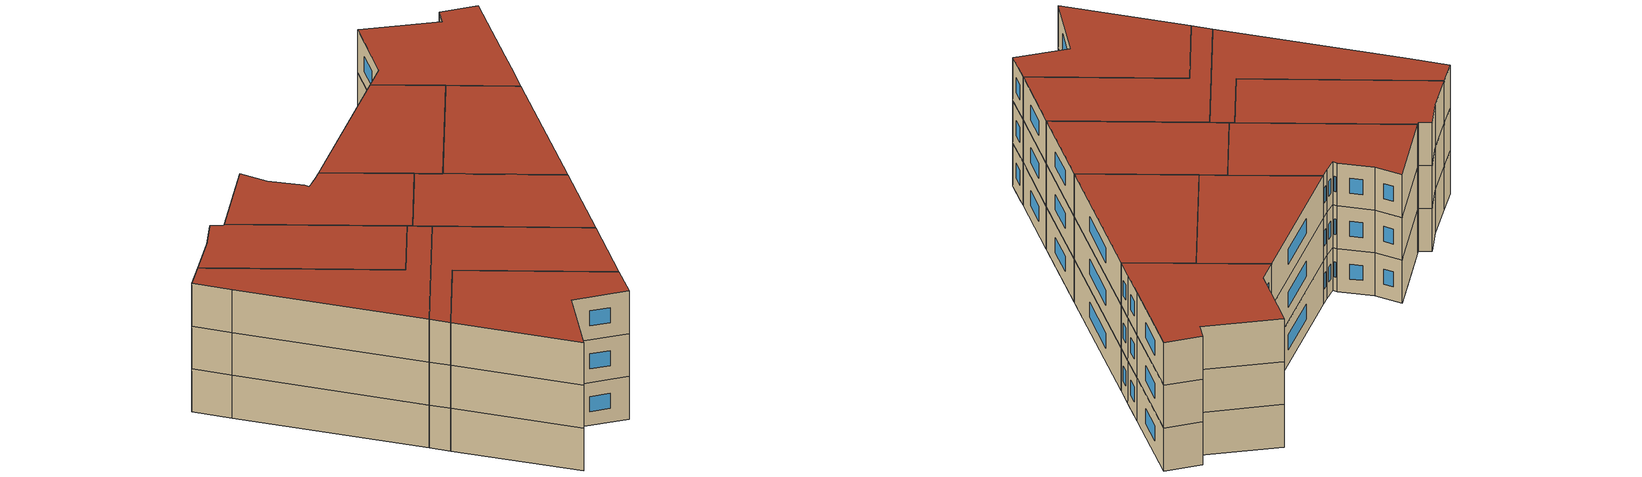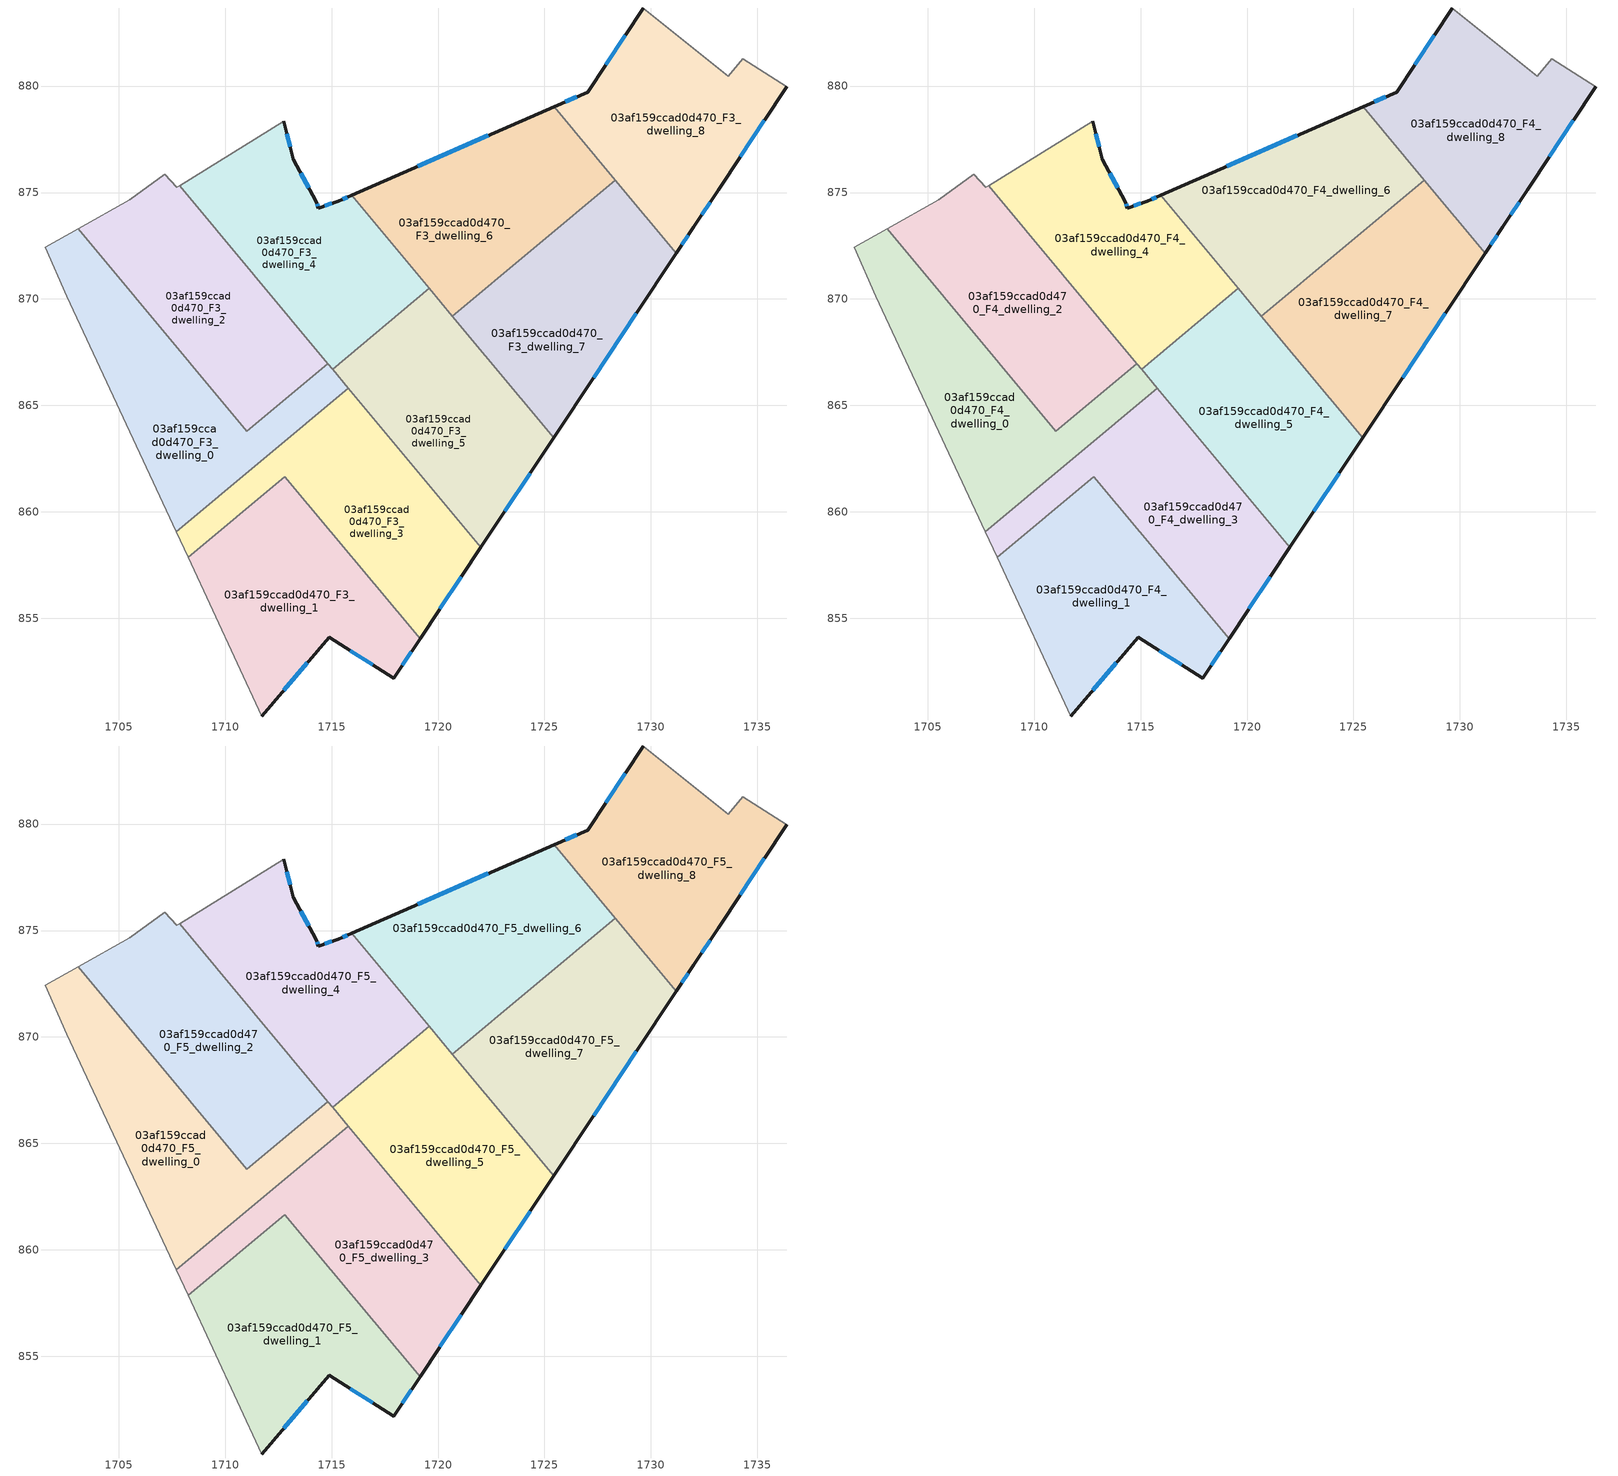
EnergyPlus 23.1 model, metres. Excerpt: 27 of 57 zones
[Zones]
03af159ccad0d470_F3_dwelling_0
 floor to 03af159ccad0d470_F2_dwelling_0 (EU_floor_Construction): 1714.07,866.26 1714.99,865.15 1707.7,859.07 1702.57,870.12 1701.55,872.42 1702.68,873.06 1710.69,863.45 z9
 floor to 03af159ccad0d470_F2_dwelling_2 (EU_floor_Construction): 1714.83,866.96 1714.84,866.95 1710.67,863.47 1702.68,873.06 1703.1,873.29 1711.03,863.78 z9
 floor to 03af159ccad0d470_F2_dwelling_5 (EU_floor_Construction): 1714.84,866.95 1715.79,865.81 1714.99,865.15 1714.07,866.26 1710.69,863.45 1710.67,863.47 z9
 wall adiabatic (EU_wall_Construction): 1703.1,873.29 1701.55,872.42 1702.57,870.12 1707.7,859.07 z9:12
 wall to 03af159ccad0d470_F3_dwelling_2 (EU_wall_Construction): 1714.83,866.96 1711.03,863.78 1703.1,873.29 z9:12
 wall to 03af159ccad0d470_F3_dwelling_3 (EU_wall_Construction): 1707.7,859.07 1715.79,865.81 z9:12
 wall to 03af159ccad0d470_F3_dwelling_5 (EU_wall_Construction): 1715.79,865.81 1715.04,866.7 z9:12
 wall to 03af159ccad0d470_F3_dwelling_4 (EU_wall_Construction): 1715.04,866.7 1714.83,866.96 z9:12
03af159ccad0d470_F3_dwelling_1
 floor to 03af159ccad0d470_F2_dwelling_1 (EU_floor_Construction): 1712.59,861.18 1718.88,853.63 1717.92,852.18 1714.88,854.11 1711.73,850.41 1708.36,857.66 z9
 floor to 03af159ccad0d470_F2_dwelling_3 (EU_floor_Construction): 1712.81,861.65 1719.16,854.04 1718.88,853.63 1712.59,861.18 1708.36,857.66 1708.27,857.87 z9
 wall outside (EU_wall_Construction): 1711.73,850.41 1714.88,854.11 1717.92,852.18 1719.16,854.04 z9:12
 wall to 03af159ccad0d470_F3_dwelling_3 (EU_wall_Construction): 1719.16,854.04 1712.81,861.65 1708.27,857.87 z9:12
 wall adiabatic (EU_wall_Construction): 1708.27,857.87 1711.73,850.41 z9:12
 window (EU_Window_Construction): 1718.32,852.78 1718.75,853.43 / 1715.87,853.48 1716.93,852.81 / 1712.76,851.61 1713.86,852.91 z9.98:11.02
03af159ccad0d470_F3_dwelling_2
 floor to 03af159ccad0d470_F2_dwelling_2 (EU_floor_Construction): 1706.48,875.36 1714.03,866.31 1714.82,866.97 1714.83,866.96 1711.03,863.78 1703.1,873.29 1705.51,874.66 z9
 floor to 03af159ccad0d470_F2_dwelling_4 (EU_floor_Construction): 1707.86,875.32 1714.82,866.97 1714.03,866.31 1706.48,875.36 1707.15,875.85 1707.72,875.24 z9
 wall adiabatic (EU_wall_Construction): 1707.86,875.32 1707.72,875.24 1707.15,875.85 1705.51,874.66 1703.1,873.29 z9:12
 wall to 03af159ccad0d470_F3_dwelling_4 (EU_wall_Construction): 1714.83,866.96 1707.86,875.32 z9:12
03af159ccad0d470_F3_dwelling_3
 floor to 03af159ccad0d470_F2_dwelling_3 (EU_floor_Construction): 1715.11,865.02 1721.42,857.45 1719.16,854.04 1712.81,861.65 1708.27,857.87 1707.78,858.91 z9
 floor to 03af159ccad0d470_F2_dwelling_0 (EU_floor_Construction): 1714.99,865.15 1715.11,865.02 1707.78,858.91 1707.7,859.07 z9
 floor to 03af159ccad0d470_F2_dwelling_5 (EU_floor_Construction): 1715.79,865.81 1722.02,858.34 1721.42,857.45 1714.99,865.15 z9
 wall outside (EU_wall_Construction): 1719.16,854.04 1722.02,858.34 z9:12
 wall adiabatic (EU_wall_Construction): 1707.7,859.07 1708.27,857.87 z9:12
 wall to 03af159ccad0d470_F3_dwelling_5 (EU_wall_Construction): 1722.02,858.34 1715.79,865.81 z9:12
 window (EU_Window_Construction): 1720.09,855.44 1721.09,856.94 z9.98:11.02
03af159ccad0d470_F3_dwelling_4
 floor to 03af159ccad0d470_F2_dwelling_4 (EU_floor_Construction): 1711.21,877.39 1717.82,869.47 1714.82,866.97 1707.86,875.32 z9
 floor to 03af159ccad0d470_F2_dwelling_6 (EU_floor_Construction): 1715.94,874.87 1719.59,870.5 1718.04,869.2 1711.21,877.39 1712.76,878.35 1713.2,876.56 1714.29,874.57 1714.37,874.27 1715.31,874.6 z9
 floor to 03af159ccad0d470_F2_dwelling_2 (EU_floor_Construction): 1717.82,869.47 1717.84,869.45 1714.84,866.95 1714.82,866.97 z9
 floor to 03af159ccad0d470_F2_dwelling_5 (EU_floor_Construction): 1717.84,869.45 1718.04,869.2 1715.05,866.7 1714.84,866.95 z9
 wall outside (EU_wall_Construction): 1715.94,874.87 1715.31,874.6 1714.37,874.27 1714.29,874.57 1713.2,876.56 1712.76,878.35 z9:12
 wall to 03af159ccad0d470_F3_dwelling_5 (EU_wall_Construction): 1715.05,866.7 1719.59,870.5 z9:12
 wall adiabatic (EU_wall_Construction): 1712.76,878.35 1707.86,875.32 z9:12
 wall to 03af159ccad0d470_F3_dwelling_6 (EU_wall_Construction): 1719.59,870.5 1715.94,874.87 z9:12
 window (EU_Window_Construction): 1713.06,877.14 1712.91,877.77 / 1713.94,875.22 1713.56,875.91 / 1714.35,874.37 1714.32,874.47 / 1715.01,874.49 1714.68,874.38 / 1715.74,874.78 1715.52,874.69 z9.98:11.02
03af159ccad0d470_F3_dwelling_5
 floor to 03af159ccad0d470_F2_dwelling_5 (EU_floor_Construction): 1718.04,869.2 1724.27,861.74 1722.02,858.34 1715.05,866.7 z9
 floor to 03af159ccad0d470_F2_dwelling_7 (EU_floor_Construction): 1720.49,869.42 1725.44,863.49 1724.27,861.74 1718.94,868.12 z9
 floor to 03af159ccad0d470_F2_dwelling_6 (EU_floor_Construction): 1719.59,870.5 1720.49,869.42 1718.94,868.12 1718.04,869.2 z9
 wall outside (EU_wall_Construction): 1722.02,858.34 1725.44,863.49 z9:12
 wall to 03af159ccad0d470_F3_dwelling_7 (EU_wall_Construction): 1725.44,863.49 1720.68,869.19 z9:12
 wall to 03af159ccad0d470_F3_dwelling_6 (EU_wall_Construction): 1720.68,869.2 1719.59,870.5 z9:12
 window (EU_Window_Construction): 1723.13,860.02 1724.32,861.82 z9.98:11.02
03af159ccad0d470_F3_dwelling_6
 floor to 03af159ccad0d470_F2_dwelling_8 (EU_floor_Construction): 1725.46,879.03 1728.34,875.58 1724.8,872.63 1721.07,877.11 z9
 floor to 03af159ccad0d470_F2_dwelling_7 (EU_floor_Construction): 1724.62,872.86 1724.8,872.63 1720.68,869.2 1720.49,869.42 z9
 floor adiabatic (EU_floor_Construction): 1721.07,877.11 1724.62,872.86 1720.49,869.42 1715.94,874.87 z9
 wall outside (EU_wall_Construction): 1725.46,879.03 1715.94,874.87 z9:12
 wall to 03af159ccad0d470_F3_dwelling_7 (EU_wall_Construction): 1720.68,869.2 1728.34,875.58 z9:12
 wall to 03af159ccad0d470_F3_dwelling_8 (EU_wall_Construction): 1728.34,875.58 1725.46,879.03 z9:12
 window (EU_Window_Construction): 1722.36,877.68 1719.04,876.23 z9.98:11.02
03af159ccad0d470_F3_dwelling_7
 floor to 03af159ccad0d470_F2_dwelling_7 (EU_floor_Construction): 1724.8,872.63 1728.54,868.16 1725.44,863.49 1720.68,869.2 z9
 floor to 03af159ccad0d470_F2_dwelling_8 (EU_floor_Construction): 1728.34,875.58 1731.19,872.16 1728.54,868.16 1724.8,872.63 z9
 wall outside (EU_wall_Construction): 1725.44,863.49 1731.19,872.16 z9:12
 wall to 03af159ccad0d470_F3_dwelling_8 (EU_wall_Construction): 1731.19,872.16 1728.34,875.58 z9:12
 window (EU_Window_Construction): 1727.31,866.31 1729.32,869.34 z9.98:11.02
03af159ccad0d470_F3_dwelling_8
 floor to 03af159ccad0d470_F2_dwelling_8 (EU_floor_Construction): 1726.1,879.31 1731.58,872.75 1731.19,872.16 1725.46,879.03 z9
 floor to 03af159ccad0d470_F2_dwelling_9 (EU_floor_Construction): 1734.32,881.28 1736.38,879.97 1733.16,875.11 1732.01,873.39 1731.58,872.75 1726.1,879.31 1727.03,879.72 1729.65,883.67 1733.63,880.46 z9
 wall outside (EU_wall_Construction): 1731.19,872.16 1732.01,873.39 1733.16,875.11 1736.38,879.97 / 1729.65,883.67 1727.03,879.72 1725.46,879.03 z9:12
 wall adiabatic (EU_wall_Construction): 1736.38,879.97 1734.32,881.28 1733.63,880.46 1729.65,883.67 z9:12
 window (EU_Window_Construction): 1734.21,876.69 1735.33,878.39 / 1732.39,873.95 1732.79,874.55 / 1731.46,872.56 1731.74,872.99 / 1726.52,879.49 1725.97,879.25 / 1728.8,882.38 1727.88,881 z9.98:11.02
03af159ccad0d470_F4_dwelling_0
 floor to 03af159ccad0d470_F3_dwelling_0 (EU_floor_Construction): 1714.83,866.96 1715.79,865.81 1707.7,859.07 1702.57,870.12 1701.55,872.42 1703.1,873.29 1711.03,863.78 z12
 wall adiabatic (EU_wall_Construction): 1703.1,873.29 1701.55,872.42 1702.57,870.12 1707.7,859.07 z12:15
 wall to 03af159ccad0d470_F4_dwelling_2 (EU_wall_Construction): 1714.83,866.96 1711.03,863.78 1703.1,873.29 z12:15
 wall to 03af159ccad0d470_F4_dwelling_3 (EU_wall_Construction): 1707.7,859.07 1715.79,865.81 z12:15
 wall to 03af159ccad0d470_F4_dwelling_5 (EU_wall_Construction): 1715.79,865.81 1715.04,866.7 z12:15
 wall to 03af159ccad0d470_F4_dwelling_4 (EU_wall_Construction): 1715.04,866.7 1714.83,866.96 z12:15
03af159ccad0d470_F4_dwelling_1
 floor to 03af159ccad0d470_F3_dwelling_1 (EU_floor_Construction): 1712.81,861.65 1719.16,854.04 1717.92,852.18 1714.88,854.11 1711.73,850.41 1708.27,857.87 z12
 wall outside (EU_wall_Construction): 1711.73,850.41 1714.88,854.11 1717.92,852.18 1719.16,854.04 z12:15
 wall to 03af159ccad0d470_F4_dwelling_3 (EU_wall_Construction): 1719.16,854.04 1712.81,861.65 1708.27,857.87 z12:15
 wall adiabatic (EU_wall_Construction): 1708.27,857.87 1711.73,850.41 z12:15
 window (EU_Window_Construction): 1718.32,852.78 1718.75,853.43 / 1715.87,853.48 1716.93,852.81 / 1712.76,851.61 1713.86,852.91 z12.98:14.02
03af159ccad0d470_F4_dwelling_2
 floor to 03af159ccad0d470_F3_dwelling_2 (EU_floor_Construction): 1707.86,875.32 1714.83,866.96 1711.03,863.78 1703.1,873.29 1705.51,874.66 1707.15,875.85 1707.72,875.24 z12
 wall adiabatic (EU_wall_Construction): 1707.86,875.32 1707.72,875.24 1707.15,875.85 1705.51,874.66 1703.1,873.29 z12:15
 wall to 03af159ccad0d470_F4_dwelling_4 (EU_wall_Construction): 1714.83,866.96 1707.86,875.32 z12:15
03af159ccad0d470_F4_dwelling_3
 floor to 03af159ccad0d470_F3_dwelling_3 (EU_floor_Construction): 1715.79,865.81 1722.02,858.34 1719.16,854.04 1712.81,861.65 1708.27,857.87 1707.7,859.07 z12
 wall outside (EU_wall_Construction): 1719.16,854.04 1722.02,858.34 z12:15
 wall adiabatic (EU_wall_Construction): 1707.7,859.07 1708.27,857.87 z12:15
 wall to 03af159ccad0d470_F4_dwelling_5 (EU_wall_Construction): 1722.02,858.34 1715.79,865.81 z12:15
 window (EU_Window_Construction): 1720.09,855.44 1721.09,856.94 z12.98:14.02
03af159ccad0d470_F4_dwelling_4
 floor to 03af159ccad0d470_F3_dwelling_4 (EU_floor_Construction): 1715.94,874.87 1719.59,870.5 1715.05,866.7 1707.86,875.32 1712.76,878.35 1713.2,876.56 1714.29,874.57 1714.37,874.27 1715.31,874.6 z12
 wall outside (EU_wall_Construction): 1715.94,874.87 1715.31,874.6 1714.37,874.27 1714.29,874.57 1713.2,876.56 1712.76,878.35 z12:15
 wall to 03af159ccad0d470_F4_dwelling_5 (EU_wall_Construction): 1715.05,866.7 1719.59,870.5 z12:15
 wall adiabatic (EU_wall_Construction): 1712.76,878.35 1707.86,875.32 z12:15
 wall to 03af159ccad0d470_F4_dwelling_6 (EU_wall_Construction): 1719.59,870.5 1715.94,874.87 z12:15
 window (EU_Window_Construction): 1713.06,877.14 1712.91,877.77 / 1713.94,875.22 1713.56,875.91 / 1714.35,874.37 1714.32,874.47 / 1715.01,874.49 1714.68,874.38 / 1715.74,874.78 1715.52,874.69 z12.98:14.02
03af159ccad0d470_F4_dwelling_5
 floor to 03af159ccad0d470_F3_dwelling_5 (EU_floor_Construction): 1719.59,870.5 1725.44,863.49 1722.02,858.34 1715.05,866.7 z12
 wall outside (EU_wall_Construction): 1722.02,858.34 1725.44,863.49 z12:15
 wall to 03af159ccad0d470_F4_dwelling_7 (EU_wall_Construction): 1725.44,863.49 1720.68,869.19 z12:15
 wall to 03af159ccad0d470_F4_dwelling_6 (EU_wall_Construction): 1720.68,869.2 1719.59,870.5 z12:15
 window (EU_Window_Construction): 1723.13,860.02 1724.32,861.82 z12.98:14.02
03af159ccad0d470_F4_dwelling_6
 floor to 03af159ccad0d470_F3_dwelling_6 (EU_floor_Construction): 1725.46,879.03 1728.34,875.58 1720.68,869.2 1715.94,874.87 z12
 wall outside (EU_wall_Construction): 1725.46,879.03 1715.94,874.87 z12:15
 wall to 03af159ccad0d470_F4_dwelling_7 (EU_wall_Construction): 1720.68,869.2 1728.34,875.58 z12:15
 wall to 03af159ccad0d470_F4_dwelling_8 (EU_wall_Construction): 1728.34,875.58 1725.46,879.03 z12:15
 window (EU_Window_Construction): 1722.36,877.68 1719.04,876.23 z12.98:14.02
03af159ccad0d470_F4_dwelling_7
 floor to 03af159ccad0d470_F3_dwelling_7 (EU_floor_Construction): 1728.34,875.58 1731.19,872.16 1725.44,863.49 1720.68,869.2 z12
 wall outside (EU_wall_Construction): 1725.44,863.49 1731.19,872.16 z12:15
 wall to 03af159ccad0d470_F4_dwelling_8 (EU_wall_Construction): 1731.19,872.16 1728.34,875.58 z12:15
 window (EU_Window_Construction): 1727.31,866.31 1729.32,869.34 z12.98:14.02
03af159ccad0d470_F4_dwelling_8
 floor to 03af159ccad0d470_F3_dwelling_8 (EU_floor_Construction): 1734.32,881.28 1736.38,879.97 1733.16,875.11 1732.01,873.39 1731.19,872.16 1725.46,879.03 1727.03,879.72 1729.65,883.67 1733.63,880.46 z12
 wall outside (EU_wall_Construction): 1731.19,872.16 1732.01,873.39 1733.16,875.11 1736.38,879.97 / 1729.65,883.67 1727.03,879.72 1725.46,879.03 z12:15
 wall adiabatic (EU_wall_Construction): 1736.38,879.97 1734.32,881.28 1733.63,880.46 1729.65,883.67 z12:15
 window (EU_Window_Construction): 1734.21,876.69 1735.33,878.39 / 1732.39,873.95 1732.79,874.55 / 1731.46,872.56 1731.74,872.99 / 1726.52,879.49 1725.97,879.25 / 1728.8,882.38 1727.88,881 z12.98:14.02
03af159ccad0d470_F5_dwelling_0
 floor to 03af159ccad0d470_F4_dwelling_0 (EU_floor_Construction): 1714.83,866.96 1715.79,865.81 1707.7,859.07 1702.57,870.12 1701.55,872.42 1703.1,873.29 1711.03,863.78 z15
 wall adiabatic (EU_wall_Construction): 1703.1,873.29 1701.55,872.42 1702.57,870.12 1707.7,859.07 z15:18
 wall to 03af159ccad0d470_F5_dwelling_2 (EU_wall_Construction): 1714.83,866.96 1711.03,863.78 1703.1,873.29 z15:18
 wall to 03af159ccad0d470_F5_dwelling_3 (EU_wall_Construction): 1707.7,859.07 1715.79,865.81 z15:18
 wall to 03af159ccad0d470_F5_dwelling_5 (EU_wall_Construction): 1715.79,865.81 1715.04,866.7 z15:18
 wall to 03af159ccad0d470_F5_dwelling_4 (EU_wall_Construction): 1715.04,866.7 1714.83,866.96 z15:18
 roof outside (EU_roof_Construction): 1711.03,863.78 1703.1,873.29 1701.55,872.42 1702.57,870.12 1707.7,859.07 1715.79,865.81 1714.83,866.96 z18
03af159ccad0d470_F5_dwelling_1
 floor to 03af159ccad0d470_F4_dwelling_1 (EU_floor_Construction): 1712.81,861.65 1719.16,854.04 1717.92,852.18 1714.88,854.11 1711.73,850.41 1708.27,857.87 z15
 wall outside (EU_wall_Construction): 1711.73,850.41 1714.88,854.11 1717.92,852.18 1719.16,854.04 z15:18
 wall to 03af159ccad0d470_F5_dwelling_3 (EU_wall_Construction): 1719.16,854.04 1712.81,861.65 1708.27,857.87 z15:18
 wall adiabatic (EU_wall_Construction): 1708.27,857.87 1711.73,850.41 z15:18
 window (EU_Window_Construction): 1718.32,852.78 1718.75,853.43 / 1715.87,853.48 1716.93,852.81 / 1712.76,851.61 1713.86,852.91 z15.98:17.02
 roof outside (EU_roof_Construction): 1717.92,852.18 1719.16,854.04 1712.81,861.65 1708.27,857.87 1711.73,850.41 1714.88,854.11 z18
03af159ccad0d470_F5_dwelling_2
 floor to 03af159ccad0d470_F4_dwelling_2 (EU_floor_Construction): 1707.86,875.32 1714.83,866.96 1711.03,863.78 1703.1,873.29 1705.51,874.66 1707.15,875.85 1707.72,875.24 z15
 wall adiabatic (EU_wall_Construction): 1707.86,875.32 1707.72,875.24 1707.15,875.85 1705.51,874.66 1703.1,873.29 z15:18
 wall to 03af159ccad0d470_F5_dwelling_4 (EU_wall_Construction): 1714.83,866.96 1707.86,875.32 z15:18
 roof outside (EU_roof_Construction): 1714.83,866.96 1707.86,875.32 1707.72,875.24 1707.15,875.85 1705.51,874.66 1703.1,873.29 1711.03,863.78 z18
03af159ccad0d470_F5_dwelling_3
 floor to 03af159ccad0d470_F4_dwelling_3 (EU_floor_Construction): 1715.79,865.81 1722.02,858.34 1719.16,854.04 1712.81,861.65 1708.27,857.87 1707.7,859.07 z15
 wall outside (EU_wall_Construction): 1719.16,854.04 1722.02,858.34 z15:18
 wall adiabatic (EU_wall_Construction): 1707.7,859.07 1708.27,857.87 z15:18
 wall to 03af159ccad0d470_F5_dwelling_5 (EU_wall_Construction): 1722.02,858.34 1715.79,865.81 z15:18
 window (EU_Window_Construction): 1720.09,855.44 1721.09,856.94 z15.98:17.02
 roof outside (EU_roof_Construction): 1719.16,854.04 1722.02,858.34 1715.79,865.81 1707.7,859.07 1708.27,857.87 1712.81,861.65 z18
03af159ccad0d470_F5_dwelling_4
 floor to 03af159ccad0d470_F4_dwelling_4 (EU_floor_Construction): 1715.94,874.87 1719.59,870.5 1715.05,866.7 1707.86,875.32 1712.76,878.35 1713.2,876.56 1714.29,874.57 1714.37,874.27 1715.31,874.6 z15
 wall outside (EU_wall_Construction): 1715.94,874.87 1715.31,874.6 1714.37,874.27 1714.29,874.57 1713.2,876.56 1712.76,878.35 z15:18
 wall to 03af159ccad0d470_F5_dwelling_5 (EU_wall_Construction): 1715.05,866.7 1719.59,870.5 z15:18
 wall adiabatic (EU_wall_Construction): 1712.76,878.35 1707.86,875.32 z15:18
 wall to 03af159ccad0d470_F5_dwelling_6 (EU_wall_Construction): 1719.59,870.5 1715.94,874.87 z15:18
 window (EU_Window_Construction): 1713.06,877.14 1712.91,877.77 / 1713.94,875.22 1713.56,875.91 / 1714.35,874.37 1714.32,874.47 / 1715.01,874.49 1714.68,874.38 / 1715.74,874.78 1715.52,874.69 z15.98:17.02
 roof outside (EU_roof_Construction): 1719.59,870.5 1715.94,874.87 1715.31,874.6 1714.37,874.27 1714.29,874.57 1713.2,876.56 1712.76,878.35 1707.86,875.32 1715.05,866.7 z18
03af159ccad0d470_F5_dwelling_5
 floor to 03af159ccad0d470_F4_dwelling_5 (EU_floor_Construction): 1719.59,870.5 1725.44,863.49 1722.02,858.34 1715.05,866.7 z15
 wall outside (EU_wall_Construction): 1722.02,858.34 1725.44,863.49 z15:18
 wall to 03af159ccad0d470_F5_dwelling_7 (EU_wall_Construction): 1725.44,863.49 1720.68,869.19 z15:18
 wall to 03af159ccad0d470_F5_dwelling_6 (EU_wall_Construction): 1720.68,869.2 1719.59,870.5 z15:18
 window (EU_Window_Construction): 1723.13,860.02 1724.32,861.82 z15.98:17.02
 roof outside (EU_roof_Construction): 1722.02,858.34 1725.44,863.49 1719.59,870.5 1715.05,866.7 z18
03af159ccad0d470_F5_dwelling_6
 floor to 03af159ccad0d470_F4_dwelling_6 (EU_floor_Construction): 1725.46,879.03 1728.34,875.58 1720.68,869.2 1715.94,874.87 z15
 wall outside (EU_wall_Construction): 1725.46,879.03 1715.94,874.87 z15:18
 wall to 03af159ccad0d470_F5_dwelling_7 (EU_wall_Construction): 1720.68,869.2 1728.34,875.58 z15:18
 wall to 03af159ccad0d470_F5_dwelling_8 (EU_wall_Construction): 1728.34,875.58 1725.46,879.03 z15:18
 window (EU_Window_Construction): 1722.36,877.68 1719.04,876.23 z15.98:17.02
 roof outside (EU_roof_Construction): 1728.34,875.58 1725.46,879.03 1715.94,874.87 1720.68,869.2 z18
03af159ccad0d470_F5_dwelling_7
 floor to 03af159ccad0d470_F4_dwelling_7 (EU_floor_Construction): 1728.34,875.58 1731.19,872.16 1725.44,863.49 1720.68,869.2 z15
 wall outside (EU_wall_Construction): 1725.44,863.49 1731.19,872.16 z15:18
 wall to 03af159ccad0d470_F5_dwelling_8 (EU_wall_Construction): 1731.19,872.16 1728.34,875.58 z15:18
 window (EU_Window_Construction): 1727.31,866.31 1729.32,869.34 z15.98:17.02
 roof outside (EU_roof_Construction): 1725.44,863.49 1731.19,872.16 1728.34,875.58 1720.68,869.2 z18
03af159ccad0d470_F5_dwelling_8
 floor to 03af159ccad0d470_F4_dwelling_8 (EU_floor_Construction): 1734.32,881.28 1736.38,879.97 1733.16,875.11 1732.01,873.39 1731.19,872.16 1725.46,879.03 1727.03,879.72 1729.65,883.67 1733.63,880.46 z15
 wall outside (EU_wall_Construction): 1731.19,872.16 1732.01,873.39 1733.16,875.11 1736.38,879.97 / 1729.65,883.67 1727.03,879.72 1725.46,879.03 z15:18
 wall adiabatic (EU_wall_Construction): 1736.38,879.97 1734.32,881.28 1733.63,880.46 1729.65,883.67 z15:18
 window (EU_Window_Construction): 1734.21,876.69 1735.33,878.39 / 1732.39,873.95 1732.79,874.55 / 1731.46,872.56 1731.74,872.99 / 1726.52,879.49 1725.97,879.25 / 1728.8,882.38 1727.88,881 z15.98:17.02
 roof outside (EU_roof_Construction): 1733.16,875.11 1736.38,879.97 1734.32,881.28 1733.63,880.46 1729.65,883.67 1727.03,879.72 1725.46,879.03 1731.19,872.16 1732.01,873.39 z18
[Building]
EU S2 Campaign: North Axis=0; Terrain=City; Solar Distribution=FullExterior
[Site:Location]
Bologna: Latitude=44.5; Longitude=11.25; Time Zone=1; Elevation=37
[SizingPeriod:WeatherFileDays]
AnnualSizingPeriod: Begin Month=1; Begin Day of Month=1; End Month=12; End Day of Month=31; Day of Week for Start Day=Monday; Use Weather File Daylight Saving Period=No; Use Weather File Rain and Snow Indicators=No
[MATERIAL]
EU_InternalMass_Material: Roughness=MediumRough; Thickness=0.1; Conductivity=1; Density=1800; Specific Heat=900; Thermal Absorptance=0.9; Solar Absorptance=0.7; Visible Absorptance=0.7
[MATERIAL:NOMASS] Roughness=MediumRough; Thermal Absorptance=0.9; Solar Absorptance=0.7; Visible Absorptance=0.7
Name | Thermal Resistance
EU_wall_NoMass | 0.905828
EU_roof_NoMass | 0.37593
EU_floor_NoMass | 0.67114
[WINDOWMATERIAL:SIMPLEGLAZINGSYSTEM]
EU_Window_SimpleGlazing: UFactor=4.52486; Solar Heat Gain Coefficient=0.85; Visible Transmittance=0.85
[CONSTRUCTION]
EU_wall_Construction: EU_wall_NoMass
EU_roof_Construction: EU_roof_NoMass
EU_floor_Construction: EU_floor_NoMass
EU_Window_Construction: EU_Window_SimpleGlazing
EU_InternalMass_Construction: EU_InternalMass_Material
[ZONE] Type=1; Multiplier=1; Ceiling Height=autocalculate; Floor Area=autocalculate; Part of Total Floor Area=Yes
Name | Volume
03af159ccad0d470_F3_dwelling_0; 03af159ccad0d470_F4_dwelling_0; 03af159ccad0d470_F5_dwelling_0 | 177.783
03af159ccad0d470_F3_dwelling_1; 03af159ccad0d470_F4_dwelling_1; 03af159ccad0d470_F5_dwelling_1 | 177.792
03af159ccad0d470_F3_dwelling_2; 03af159ccad0d470_F4_dwelling_2; 03af159ccad0d470_F5_dwelling_2 | 177.787
03af159ccad0d470_F3_dwelling_3; 03af159ccad0d470_F4_dwelling_3; 03af159ccad0d470_F5_dwelling_3 | 177.76
03af159ccad0d470_F3_dwelling_4; 03af159ccad0d470_F4_dwelling_4; 03af159ccad0d470_F5_dwelling_4; 03af159ccad0d470_F3_dwelling_5; 03af159ccad0d470_F4_dwelling_5; 03af159ccad0d470_F5_dwelling_5 | 177.779
03af159ccad0d470_F3_dwelling_6; 03af159ccad0d470_F4_dwelling_6; 03af159ccad0d470_F5_dwelling_6 | 177.763
03af159ccad0d470_F3_dwelling_7; 03af159ccad0d470_F4_dwelling_7; 03af159ccad0d470_F5_dwelling_7 | 177.778
03af159ccad0d470_F3_dwelling_8; 03af159ccad0d470_F4_dwelling_8; 03af159ccad0d470_F5_dwelling_8 | 177.79
[INTERNALMASS] Construction=EU_InternalMass_Construction
Name | Zone or ZoneList | Surface Area
03af159ccad0d470_F3_dwelling_0_EU_InternalMass | 03af159ccad0d470_F3_dwelling_0 | 59.2614
03af159ccad0d470_F3_dwelling_1_EU_InternalMass | 03af159ccad0d470_F3_dwelling_1 | 59.2636
03af159ccad0d470_F3_dwelling_2_EU_InternalMass | 03af159ccad0d470_F3_dwelling_2 | 59.2623
03af159ccad0d470_F3_dwelling_3_EU_InternalMass | 03af159ccad0d470_F3_dwelling_3 | 59.2527
03af159ccad0d470_F3_dwelling_4_EU_InternalMass | 03af159ccad0d470_F3_dwelling_4 | 59.2598
03af159ccad0d470_F3_dwelling_5_EU_InternalMass | 03af159ccad0d470_F3_dwelling_5 | 59.2625
03af159ccad0d470_F3_dwelling_6_EU_InternalMass | 03af159ccad0d470_F3_dwelling_6 | 59.2556
03af159ccad0d470_F3_dwelling_7_EU_InternalMass | 03af159ccad0d470_F3_dwelling_7 | 59.2609
03af159ccad0d470_F3_dwelling_8_EU_InternalMass | 03af159ccad0d470_F3_dwelling_8 | 59.2628
03af159ccad0d470_F4_dwelling_0_EU_InternalMass | 03af159ccad0d470_F4_dwelling_0 | 59.2614
03af159ccad0d470_F4_dwelling_1_EU_InternalMass | 03af159ccad0d470_F4_dwelling_1 | 59.2636
03af159ccad0d470_F4_dwelling_2_EU_InternalMass | 03af159ccad0d470_F4_dwelling_2 | 59.2623
03af159ccad0d470_F4_dwelling_3_EU_InternalMass | 03af159ccad0d470_F4_dwelling_3 | 59.2527
03af159ccad0d470_F4_dwelling_4_EU_InternalMass | 03af159ccad0d470_F4_dwelling_4 | 59.2598
03af159ccad0d470_F4_dwelling_5_EU_InternalMass | 03af159ccad0d470_F4_dwelling_5 | 59.2625
03af159ccad0d470_F4_dwelling_6_EU_InternalMass | 03af159ccad0d470_F4_dwelling_6 | 59.2556
03af159ccad0d470_F4_dwelling_7_EU_InternalMass | 03af159ccad0d470_F4_dwelling_7 | 59.2609
03af159ccad0d470_F4_dwelling_8_EU_InternalMass | 03af159ccad0d470_F4_dwelling_8 | 59.2628
03af159ccad0d470_F5_dwelling_0_EU_InternalMass | 03af159ccad0d470_F5_dwelling_0 | 59.2614
03af159ccad0d470_F5_dwelling_1_EU_InternalMass | 03af159ccad0d470_F5_dwelling_1 | 59.2636
03af159ccad0d470_F5_dwelling_2_EU_InternalMass | 03af159ccad0d470_F5_dwelling_2 | 59.2623
03af159ccad0d470_F5_dwelling_3_EU_InternalMass | 03af159ccad0d470_F5_dwelling_3 | 59.2527
03af159ccad0d470_F5_dwelling_4_EU_InternalMass | 03af159ccad0d470_F5_dwelling_4 | 59.2598
03af159ccad0d470_F5_dwelling_5_EU_InternalMass | 03af159ccad0d470_F5_dwelling_5 | 59.2625
03af159ccad0d470_F5_dwelling_6_EU_InternalMass | 03af159ccad0d470_F5_dwelling_6 | 59.2556
03af159ccad0d470_F5_dwelling_7_EU_InternalMass | 03af159ccad0d470_F5_dwelling_7 | 59.2609
03af159ccad0d470_F5_dwelling_8_EU_InternalMass | 03af159ccad0d470_F5_dwelling_8 | 59.2628
[OTHEREQUIPMENT] Fuel Type=Electricity; Design Level Calculation Method=Watts/Area; Power per Zone Floor Area=1; Fraction Latent=0; Fraction Radiant=0; Fraction Lost=0; Carbon Dioxide Generation Rate=0; EndUse Subcategory=EU_Step8_InternalGains
Name | Zone or ZoneList or Space or SpaceList | Schedule
EU_Step8_InternalGain_03af159ccad0d470_F3_dwelling_0_f000 | 03af159ccad0d470_F3_dwelling_0 | EU_Step8_GainSchedule_03af159ccad0d470_F3_dwelling_0_f000
EU_Step8_InternalGain_03af159ccad0d470_F3_dwelling_1_f000 | 03af159ccad0d470_F3_dwelling_1 | EU_Step8_GainSchedule_03af159ccad0d470_F3_dwelling_1_f000
EU_Step8_InternalGain_03af159ccad0d470_F3_dwelling_2_f000 | 03af159ccad0d470_F3_dwelling_2 | EU_Step8_GainSchedule_03af159ccad0d470_F3_dwelling_2_f000
EU_Step8_InternalGain_03af159ccad0d470_F3_dwelling_3_f000 | 03af159ccad0d470_F3_dwelling_3 | EU_Step8_GainSchedule_03af159ccad0d470_F3_dwelling_3_f000
EU_Step8_InternalGain_03af159ccad0d470_F3_dwelling_4_f000 | 03af159ccad0d470_F3_dwelling_4 | EU_Step8_GainSchedule_03af159ccad0d470_F3_dwelling_4_f000
EU_Step8_InternalGain_03af159ccad0d470_F3_dwelling_5_f000 | 03af159ccad0d470_F3_dwelling_5 | EU_Step8_GainSchedule_03af159ccad0d470_F3_dwelling_5_f000
EU_Step8_InternalGain_03af159ccad0d470_F3_dwelling_6_f000 | 03af159ccad0d470_F3_dwelling_6 | EU_Step8_GainSchedule_03af159ccad0d470_F3_dwelling_6_f000
EU_Step8_InternalGain_03af159ccad0d470_F3_dwelling_7_f000 | 03af159ccad0d470_F3_dwelling_7 | EU_Step8_GainSchedule_03af159ccad0d470_F3_dwelling_7_f000
EU_Step8_InternalGain_03af159ccad0d470_F3_dwelling_8_f000 | 03af159ccad0d470_F3_dwelling_8 | EU_Step8_GainSchedule_03af159ccad0d470_F3_dwelling_8_f000
EU_Step8_InternalGain_03af159ccad0d470_F4_dwelling_0_f000 | 03af159ccad0d470_F4_dwelling_0 | EU_Step8_GainSchedule_03af159ccad0d470_F4_dwelling_0_f000
EU_Step8_InternalGain_03af159ccad0d470_F4_dwelling_1_f000 | 03af159ccad0d470_F4_dwelling_1 | EU_Step8_GainSchedule_03af159ccad0d470_F4_dwelling_1_f000
EU_Step8_InternalGain_03af159ccad0d470_F4_dwelling_2_f000 | 03af159ccad0d470_F4_dwelling_2 | EU_Step8_GainSchedule_03af159ccad0d470_F4_dwelling_2_f000
EU_Step8_InternalGain_03af159ccad0d470_F4_dwelling_3_f000 | 03af159ccad0d470_F4_dwelling_3 | EU_Step8_GainSchedule_03af159ccad0d470_F4_dwelling_3_f000
EU_Step8_InternalGain_03af159ccad0d470_F4_dwelling_4_f000 | 03af159ccad0d470_F4_dwelling_4 | EU_Step8_GainSchedule_03af159ccad0d470_F4_dwelling_4_f000
EU_Step8_InternalGain_03af159ccad0d470_F4_dwelling_5_f000 | 03af159ccad0d470_F4_dwelling_5 | EU_Step8_GainSchedule_03af159ccad0d470_F4_dwelling_5_f000
EU_Step8_InternalGain_03af159ccad0d470_F4_dwelling_6_f000 | 03af159ccad0d470_F4_dwelling_6 | EU_Step8_GainSchedule_03af159ccad0d470_F4_dwelling_6_f000
EU_Step8_InternalGain_03af159ccad0d470_F4_dwelling_7_f000 | 03af159ccad0d470_F4_dwelling_7 | EU_Step8_GainSchedule_03af159ccad0d470_F4_dwelling_7_f000
EU_Step8_InternalGain_03af159ccad0d470_F4_dwelling_8_f000 | 03af159ccad0d470_F4_dwelling_8 | EU_Step8_GainSchedule_03af159ccad0d470_F4_dwelling_8_f000
EU_Step8_InternalGain_03af159ccad0d470_F5_dwelling_0_f000 | 03af159ccad0d470_F5_dwelling_0 | EU_Step8_GainSchedule_03af159ccad0d470_F5_dwelling_0_f000
EU_Step8_InternalGain_03af159ccad0d470_F5_dwelling_1_f000 | 03af159ccad0d470_F5_dwelling_1 | EU_Step8_GainSchedule_03af159ccad0d470_F5_dwelling_1_f000
EU_Step8_InternalGain_03af159ccad0d470_F5_dwelling_2_f000 | 03af159ccad0d470_F5_dwelling_2 | EU_Step8_GainSchedule_03af159ccad0d470_F5_dwelling_2_f000
EU_Step8_InternalGain_03af159ccad0d470_F5_dwelling_3_f000 | 03af159ccad0d470_F5_dwelling_3 | EU_Step8_GainSchedule_03af159ccad0d470_F5_dwelling_3_f000
EU_Step8_InternalGain_03af159ccad0d470_F5_dwelling_4_f000 | 03af159ccad0d470_F5_dwelling_4 | EU_Step8_GainSchedule_03af159ccad0d470_F5_dwelling_4_f000
EU_Step8_InternalGain_03af159ccad0d470_F5_dwelling_5_f000 | 03af159ccad0d470_F5_dwelling_5 | EU_Step8_GainSchedule_03af159ccad0d470_F5_dwelling_5_f000
EU_Step8_InternalGain_03af159ccad0d470_F5_dwelling_6_f000 | 03af159ccad0d470_F5_dwelling_6 | EU_Step8_GainSchedule_03af159ccad0d470_F5_dwelling_6_f000
EU_Step8_InternalGain_03af159ccad0d470_F5_dwelling_7_f000 | 03af159ccad0d470_F5_dwelling_7 | EU_Step8_GainSchedule_03af159ccad0d470_F5_dwelling_7_f000
EU_Step8_InternalGain_03af159ccad0d470_F5_dwelling_8_f000 | 03af159ccad0d470_F5_dwelling_8 | EU_Step8_GainSchedule_03af159ccad0d470_F5_dwelling_8_f000
[ZONEVENTILATION:DESIGNFLOWRATE] Schedule=EU_AlwaysOn; Design Flow Rate Calculation Method=AirChanges/Hour; Air Changes per Hour=0.73129; Ventilation Type=Natural; Fan Pressure Rise=0; Fan Total Efficiency=1; Constant Term Coefficient=1; Temperature Term Coefficient=0; Velocity Term Coefficient=0; Velocity Squared Term Coefficient=0; Minimum Indoor Temperature=-100; Maximum Indoor Temperature=100; Delta Temperature=-100; Minimum Outdoor Temperature=-100; Maximum Outdoor Temperature=100; Maximum Wind Speed=40
Name | Zone or ZoneList or Space or SpaceList
EU_ConstantAir_03af159ccad0d470_F3_dwelling_0 | 03af159ccad0d470_F3_dwelling_0
EU_ConstantAir_03af159ccad0d470_F3_dwelling_1 | 03af159ccad0d470_F3_dwelling_1
EU_ConstantAir_03af159ccad0d470_F3_dwelling_2 | 03af159ccad0d470_F3_dwelling_2
EU_ConstantAir_03af159ccad0d470_F3_dwelling_3 | 03af159ccad0d470_F3_dwelling_3
EU_ConstantAir_03af159ccad0d470_F3_dwelling_4 | 03af159ccad0d470_F3_dwelling_4
EU_ConstantAir_03af159ccad0d470_F3_dwelling_5 | 03af159ccad0d470_F3_dwelling_5
EU_ConstantAir_03af159ccad0d470_F3_dwelling_6 | 03af159ccad0d470_F3_dwelling_6
EU_ConstantAir_03af159ccad0d470_F3_dwelling_7 | 03af159ccad0d470_F3_dwelling_7
EU_ConstantAir_03af159ccad0d470_F3_dwelling_8 | 03af159ccad0d470_F3_dwelling_8
EU_ConstantAir_03af159ccad0d470_F4_dwelling_0 | 03af159ccad0d470_F4_dwelling_0
EU_ConstantAir_03af159ccad0d470_F4_dwelling_1 | 03af159ccad0d470_F4_dwelling_1
EU_ConstantAir_03af159ccad0d470_F4_dwelling_2 | 03af159ccad0d470_F4_dwelling_2
EU_ConstantAir_03af159ccad0d470_F4_dwelling_3 | 03af159ccad0d470_F4_dwelling_3
EU_ConstantAir_03af159ccad0d470_F4_dwelling_4 | 03af159ccad0d470_F4_dwelling_4
EU_ConstantAir_03af159ccad0d470_F4_dwelling_5 | 03af159ccad0d470_F4_dwelling_5
EU_ConstantAir_03af159ccad0d470_F4_dwelling_6 | 03af159ccad0d470_F4_dwelling_6
EU_ConstantAir_03af159ccad0d470_F4_dwelling_7 | 03af159ccad0d470_F4_dwelling_7
EU_ConstantAir_03af159ccad0d470_F4_dwelling_8 | 03af159ccad0d470_F4_dwelling_8
EU_ConstantAir_03af159ccad0d470_F5_dwelling_0 | 03af159ccad0d470_F5_dwelling_0
EU_ConstantAir_03af159ccad0d470_F5_dwelling_1 | 03af159ccad0d470_F5_dwelling_1
EU_ConstantAir_03af159ccad0d470_F5_dwelling_2 | 03af159ccad0d470_F5_dwelling_2
EU_ConstantAir_03af159ccad0d470_F5_dwelling_3 | 03af159ccad0d470_F5_dwelling_3
EU_ConstantAir_03af159ccad0d470_F5_dwelling_4 | 03af159ccad0d470_F5_dwelling_4
EU_ConstantAir_03af159ccad0d470_F5_dwelling_5 | 03af159ccad0d470_F5_dwelling_5
EU_ConstantAir_03af159ccad0d470_F5_dwelling_6 | 03af159ccad0d470_F5_dwelling_6
EU_ConstantAir_03af159ccad0d470_F5_dwelling_7 | 03af159ccad0d470_F5_dwelling_7
EU_ConstantAir_03af159ccad0d470_F5_dwelling_8 | 03af159ccad0d470_F5_dwelling_8
[HVACTEMPLATE:THERMOSTAT] Constant Heating Setpoint=20; Constant Cooling Setpoint=50
EU_HeatOnly_03af159ccad0d470_F0_dwelling_0; EU_HeatOnly_03af159ccad0d470_F0_dwelling_1; EU_HeatOnly_03af159ccad0d470_F0_dwelling_2; EU_HeatOnly_03af159ccad0d470_F0_dwelling_3; EU_HeatOnly_03af159ccad0d470_F0_dwelling_4; EU_HeatOnly_03af159ccad0d470_F0_dwelling_5; EU_HeatOnly_03af159ccad0d470_F0_dwelling_6; EU_HeatOnly_03af159ccad0d470_F0_dwelling_7; EU_HeatOnly_03af159ccad0d470_F0_dwelling_8; EU_HeatOnly_03af159ccad0d470_F0_dwelling_9; EU_HeatOnly_03af159ccad0d470_F1_dwelling_0; EU_HeatOnly_03af159ccad0d470_F1_dwelling_1; EU_HeatOnly_03af159ccad0d470_F1_dwelling_2; EU_HeatOnly_03af159ccad0d470_F1_dwelling_3; EU_HeatOnly_03af159ccad0d470_F1_dwelling_4; EU_HeatOnly_03af159ccad0d470_F1_dwelling_5; EU_HeatOnly_03af159ccad0d470_F1_dwelling_6; EU_HeatOnly_03af159ccad0d470_F1_dwelling_7; EU_HeatOnly_03af159ccad0d470_F1_dwelling_8; EU_HeatOnly_03af159ccad0d470_F1_dwelling_9; EU_HeatOnly_03af159ccad0d470_F2_dwelling_0; EU_HeatOnly_03af159ccad0d470_F2_dwelling_1; EU_HeatOnly_03af159ccad0d470_F2_dwelling_2; EU_HeatOnly_03af159ccad0d470_F2_dwelling_3; EU_HeatOnly_03af159ccad0d470_F2_dwelling_4; EU_HeatOnly_03af159ccad0d470_F2_dwelling_5; EU_HeatOnly_03af159ccad0d470_F2_dwelling_6; EU_HeatOnly_03af159ccad0d470_F2_dwelling_7; EU_HeatOnly_03af159ccad0d470_F2_dwelling_8; EU_HeatOnly_03af159ccad0d470_F2_dwelling_9; EU_HeatOnly_03af159ccad0d470_F3_dwelling_0; EU_HeatOnly_03af159ccad0d470_F3_dwelling_1; EU_HeatOnly_03af159ccad0d470_F3_dwelling_2; EU_HeatOnly_03af159ccad0d470_F3_dwelling_3; EU_HeatOnly_03af159ccad0d470_F3_dwelling_4; EU_HeatOnly_03af159ccad0d470_F3_dwelling_5; EU_HeatOnly_03af159ccad0d470_F3_dwelling_6; EU_HeatOnly_03af159ccad0d470_F3_dwelling_7; EU_HeatOnly_03af159ccad0d470_F3_dwelling_8; EU_HeatOnly_03af159ccad0d470_F4_dwelling_0; EU_HeatOnly_03af159ccad0d470_F4_dwelling_1; EU_HeatOnly_03af159ccad0d470_F4_dwelling_2; EU_HeatOnly_03af159ccad0d470_F4_dwelling_3; EU_HeatOnly_03af159ccad0d470_F4_dwelling_4; EU_HeatOnly_03af159ccad0d470_F4_dwelling_5; EU_HeatOnly_03af159ccad0d470_F4_dwelling_6; EU_HeatOnly_03af159ccad0d470_F4_dwelling_7; EU_HeatOnly_03af159ccad0d470_F4_dwelling_8; EU_HeatOnly_03af159ccad0d470_F5_dwelling_0; EU_HeatOnly_03af159ccad0d470_F5_dwelling_1; EU_HeatOnly_03af159ccad0d470_F5_dwelling_2; EU_HeatOnly_03af159ccad0d470_F5_dwelling_3; EU_HeatOnly_03af159ccad0d470_F5_dwelling_4; EU_HeatOnly_03af159ccad0d470_F5_dwelling_5; EU_HeatOnly_03af159ccad0d470_F5_dwelling_6; EU_HeatOnly_03af159ccad0d470_F5_dwelling_7; EU_HeatOnly_03af159ccad0d470_F5_dwelling_8
[HVACTEMPLATE:ZONE:IDEALLOADSAIRSYSTEM] System Availability Schedule=EU_AlwaysOn; Maximum Heating Supply Air Temperature=50; Minimum Cooling Supply Air Temperature=13; Maximum Heating Supply Air Humidity Ratio=0.0156; Minimum Cooling Supply Air Humidity Ratio=0.0077; Heating Limit=NoLimit; Cooling Limit=NoLimit; Heating Availability Schedule=EU_AlwaysOn; Cooling Availability Schedule=EU_CoolingOff; Dehumidification Control Type=ConstantSensibleHeatRatio; Cooling Sensible Heat Ratio=0.7; Dehumidification Setpoint=60; Humidification Control Type=None; Humidification Setpoint=30; Outdoor Air Method=None; Outdoor Air Flow Rate per Person=0.00944; Outdoor Air Flow Rate per Zone Floor Area=0; Outdoor Air Flow Rate per Zone=0; Demand Controlled Ventilation Type=None; Outdoor Air Economizer Type=NoEconomizer; Heat Recovery Type=None; Sensible Heat Recovery Effectiveness=0.7; Latent Heat Recovery Effectiveness=0.65
Name | Template Thermostat
03af159ccad0d470_F3_dwelling_0 | EU_HeatOnly_03af159ccad0d470_F3_dwelling_0
03af159ccad0d470_F3_dwelling_1 | EU_HeatOnly_03af159ccad0d470_F3_dwelling_1
03af159ccad0d470_F3_dwelling_2 | EU_HeatOnly_03af159ccad0d470_F3_dwelling_2
03af159ccad0d470_F3_dwelling_3 | EU_HeatOnly_03af159ccad0d470_F3_dwelling_3
03af159ccad0d470_F3_dwelling_4 | EU_HeatOnly_03af159ccad0d470_F3_dwelling_4
03af159ccad0d470_F3_dwelling_5 | EU_HeatOnly_03af159ccad0d470_F3_dwelling_5
03af159ccad0d470_F3_dwelling_6 | EU_HeatOnly_03af159ccad0d470_F3_dwelling_6
03af159ccad0d470_F3_dwelling_7 | EU_HeatOnly_03af159ccad0d470_F3_dwelling_7
03af159ccad0d470_F3_dwelling_8 | EU_HeatOnly_03af159ccad0d470_F3_dwelling_8
03af159ccad0d470_F4_dwelling_0 | EU_HeatOnly_03af159ccad0d470_F4_dwelling_0
03af159ccad0d470_F4_dwelling_1 | EU_HeatOnly_03af159ccad0d470_F4_dwelling_1
03af159ccad0d470_F4_dwelling_2 | EU_HeatOnly_03af159ccad0d470_F4_dwelling_2
03af159ccad0d470_F4_dwelling_3 | EU_HeatOnly_03af159ccad0d470_F4_dwelling_3
03af159ccad0d470_F4_dwelling_4 | EU_HeatOnly_03af159ccad0d470_F4_dwelling_4
03af159ccad0d470_F4_dwelling_5 | EU_HeatOnly_03af159ccad0d470_F4_dwelling_5
03af159ccad0d470_F4_dwelling_6 | EU_HeatOnly_03af159ccad0d470_F4_dwelling_6
03af159ccad0d470_F4_dwelling_7 | EU_HeatOnly_03af159ccad0d470_F4_dwelling_7
03af159ccad0d470_F4_dwelling_8 | EU_HeatOnly_03af159ccad0d470_F4_dwelling_8
03af159ccad0d470_F5_dwelling_0 | EU_HeatOnly_03af159ccad0d470_F5_dwelling_0
03af159ccad0d470_F5_dwelling_1 | EU_HeatOnly_03af159ccad0d470_F5_dwelling_1
03af159ccad0d470_F5_dwelling_2 | EU_HeatOnly_03af159ccad0d470_F5_dwelling_2
03af159ccad0d470_F5_dwelling_3 | EU_HeatOnly_03af159ccad0d470_F5_dwelling_3
03af159ccad0d470_F5_dwelling_4 | EU_HeatOnly_03af159ccad0d470_F5_dwelling_4
03af159ccad0d470_F5_dwelling_5 | EU_HeatOnly_03af159ccad0d470_F5_dwelling_5
03af159ccad0d470_F5_dwelling_6 | EU_HeatOnly_03af159ccad0d470_F5_dwelling_6
03af159ccad0d470_F5_dwelling_7 | EU_HeatOnly_03af159ccad0d470_F5_dwelling_7
03af159ccad0d470_F5_dwelling_8 | EU_HeatOnly_03af159ccad0d470_F5_dwelling_8
[SIZING:ZONE] Zone Cooling Design Supply Air Temperature Input Method=SupplyAirTemperature; Zone Cooling Design Supply Air Temperature=13; Zone Heating Design Supply Air Temperature Input Method=SupplyAirTemperature; Zone Heating Design Supply Air Temperature=50; Zone Cooling Design Supply Air Humidity Ratio=0.008; Zone Heating Design Supply Air Humidity Ratio=0.008; Cooling Design Air Flow Method=DesignDay; Cooling Design Air Flow Rate=0; Cooling Minimum Air Flow per Zone Floor Area=0.000762; Cooling Minimum Air Flow=0; Cooling Minimum Air Flow Fraction=0.2; Heating Design Air Flow Method=DesignDay; Heating Design Air Flow Rate=0; Heating Maximum Air Flow per Zone Floor Area=0.002032; Heating Maximum Air Flow=0.141576; Heating Maximum Air Flow Fraction=0.3; Account for Dedicated Outdoor Air System=No; Dedicated Outdoor Air System Control Strategy=NeutralSupplyAir; Dedicated Outdoor Air Low Setpoint Temperature for Design=autosize; Dedicated Outdoor Air High Setpoint Temperature for Design=autosize; Zone Load Sizing Method=Sensible Load Only No Latent Load; Zone Latent Cooling Design Supply Air Humidity Ratio Input Method=HumidityRatioDifference; Zone Cooling Design Supply Air Humidity Ratio Difference=0.005; Zone Latent Heating Design Supply Air Humidity Ratio Input Method=HumidityRatioDifference; Zone Humidification Design Supply Air Humidity Ratio Difference=0.005
03af159ccad0d470_F3_dwelling_0; 03af159ccad0d470_F3_dwelling_1; 03af159ccad0d470_F3_dwelling_2; 03af159ccad0d470_F3_dwelling_3; 03af159ccad0d470_F3_dwelling_4; 03af159ccad0d470_F3_dwelling_5; 03af159ccad0d470_F3_dwelling_6; 03af159ccad0d470_F3_dwelling_7; 03af159ccad0d470_F3_dwelling_8; 03af159ccad0d470_F4_dwelling_0; 03af159ccad0d470_F4_dwelling_1; 03af159ccad0d470_F4_dwelling_2; 03af159ccad0d470_F4_dwelling_3; 03af159ccad0d470_F4_dwelling_4; 03af159ccad0d470_F4_dwelling_5; 03af159ccad0d470_F4_dwelling_6; 03af159ccad0d470_F4_dwelling_7; 03af159ccad0d470_F4_dwelling_8; 03af159ccad0d470_F5_dwelling_0; 03af159ccad0d470_F5_dwelling_1; 03af159ccad0d470_F5_dwelling_2; 03af159ccad0d470_F5_dwelling_3; 03af159ccad0d470_F5_dwelling_4; 03af159ccad0d470_F5_dwelling_5; 03af159ccad0d470_F5_dwelling_6; 03af159ccad0d470_F5_dwelling_7; 03af159ccad0d470_F5_dwelling_8
[SCHEDULE:CONSTANT]
Name | Hourly Value
EU_AlwaysOn | 1
EU_CoolingOff | 0
[SCHEDULE:FILE] Column Number=1; Rows to Skip at Top=0; Number of Hours of Data=8760; Column Separator=Comma; Interpolate to Timestep=No; Minutes per Item=60; Adjust Schedule for Daylight Savings=Yes
Name | File
EU_Step8_GainSchedule_03af159ccad0d470_F3_dwelling_0_f000 | ../../schedules/03af159ccad0d470/03af159ccad0d470_F3_dwelling_0_f000_gain.csv
EU_Step8_GainSchedule_03af159ccad0d470_F3_dwelling_1_f000 | ../../schedules/03af159ccad0d470/03af159ccad0d470_F3_dwelling_1_f000_gain.csv
EU_Step8_GainSchedule_03af159ccad0d470_F3_dwelling_2_f000 | ../../schedules/03af159ccad0d470/03af159ccad0d470_F3_dwelling_2_f000_gain.csv
EU_Step8_GainSchedule_03af159ccad0d470_F3_dwelling_3_f000 | ../../schedules/03af159ccad0d470/03af159ccad0d470_F3_dwelling_3_f000_gain.csv
EU_Step8_GainSchedule_03af159ccad0d470_F3_dwelling_4_f000 | ../../schedules/03af159ccad0d470/03af159ccad0d470_F3_dwelling_4_f000_gain.csv
EU_Step8_GainSchedule_03af159ccad0d470_F3_dwelling_5_f000 | ../../schedules/03af159ccad0d470/03af159ccad0d470_F3_dwelling_5_f000_gain.csv
EU_Step8_GainSchedule_03af159ccad0d470_F3_dwelling_6_f000 | ../../schedules/03af159ccad0d470/03af159ccad0d470_F3_dwelling_6_f000_gain.csv
EU_Step8_GainSchedule_03af159ccad0d470_F3_dwelling_7_f000 | ../../schedules/03af159ccad0d470/03af159ccad0d470_F3_dwelling_7_f000_gain.csv
EU_Step8_GainSchedule_03af159ccad0d470_F3_dwelling_8_f000 | ../../schedules/03af159ccad0d470/03af159ccad0d470_F3_dwelling_8_f000_gain.csv
EU_Step8_GainSchedule_03af159ccad0d470_F4_dwelling_0_f000 | ../../schedules/03af159ccad0d470/03af159ccad0d470_F4_dwelling_0_f000_gain.csv
EU_Step8_GainSchedule_03af159ccad0d470_F4_dwelling_1_f000 | ../../schedules/03af159ccad0d470/03af159ccad0d470_F4_dwelling_1_f000_gain.csv
EU_Step8_GainSchedule_03af159ccad0d470_F4_dwelling_2_f000 | ../../schedules/03af159ccad0d470/03af159ccad0d470_F4_dwelling_2_f000_gain.csv
EU_Step8_GainSchedule_03af159ccad0d470_F4_dwelling_3_f000 | ../../schedules/03af159ccad0d470/03af159ccad0d470_F4_dwelling_3_f000_gain.csv
EU_Step8_GainSchedule_03af159ccad0d470_F4_dwelling_4_f000 | ../../schedules/03af159ccad0d470/03af159ccad0d470_F4_dwelling_4_f000_gain.csv
EU_Step8_GainSchedule_03af159ccad0d470_F4_dwelling_5_f000 | ../../schedules/03af159ccad0d470/03af159ccad0d470_F4_dwelling_5_f000_gain.csv
EU_Step8_GainSchedule_03af159ccad0d470_F4_dwelling_6_f000 | ../../schedules/03af159ccad0d470/03af159ccad0d470_F4_dwelling_6_f000_gain.csv
EU_Step8_GainSchedule_03af159ccad0d470_F4_dwelling_7_f000 | ../../schedules/03af159ccad0d470/03af159ccad0d470_F4_dwelling_7_f000_gain.csv
EU_Step8_GainSchedule_03af159ccad0d470_F4_dwelling_8_f000 | ../../schedules/03af159ccad0d470/03af159ccad0d470_F4_dwelling_8_f000_gain.csv
EU_Step8_GainSchedule_03af159ccad0d470_F5_dwelling_0_f000 | ../../schedules/03af159ccad0d470/03af159ccad0d470_F5_dwelling_0_f000_gain.csv
EU_Step8_GainSchedule_03af159ccad0d470_F5_dwelling_1_f000 | ../../schedules/03af159ccad0d470/03af159ccad0d470_F5_dwelling_1_f000_gain.csv
EU_Step8_GainSchedule_03af159ccad0d470_F5_dwelling_2_f000 | ../../schedules/03af159ccad0d470/03af159ccad0d470_F5_dwelling_2_f000_gain.csv
EU_Step8_GainSchedule_03af159ccad0d470_F5_dwelling_3_f000 | ../../schedules/03af159ccad0d470/03af159ccad0d470_F5_dwelling_3_f000_gain.csv
EU_Step8_GainSchedule_03af159ccad0d470_F5_dwelling_4_f000 | ../../schedules/03af159ccad0d470/03af159ccad0d470_F5_dwelling_4_f000_gain.csv
EU_Step8_GainSchedule_03af159ccad0d470_F5_dwelling_5_f000 | ../../schedules/03af159ccad0d470/03af159ccad0d470_F5_dwelling_5_f000_gain.csv
EU_Step8_GainSchedule_03af159ccad0d470_F5_dwelling_6_f000 | ../../schedules/03af159ccad0d470/03af159ccad0d470_F5_dwelling_6_f000_gain.csv
EU_Step8_GainSchedule_03af159ccad0d470_F5_dwelling_7_f000 | ../../schedules/03af159ccad0d470/03af159ccad0d470_F5_dwelling_7_f000_gain.csv
EU_Step8_GainSchedule_03af159ccad0d470_F5_dwelling_8_f000 | ../../schedules/03af159ccad0d470/03af159ccad0d470_F5_dwelling_8_f000_gain.csv
